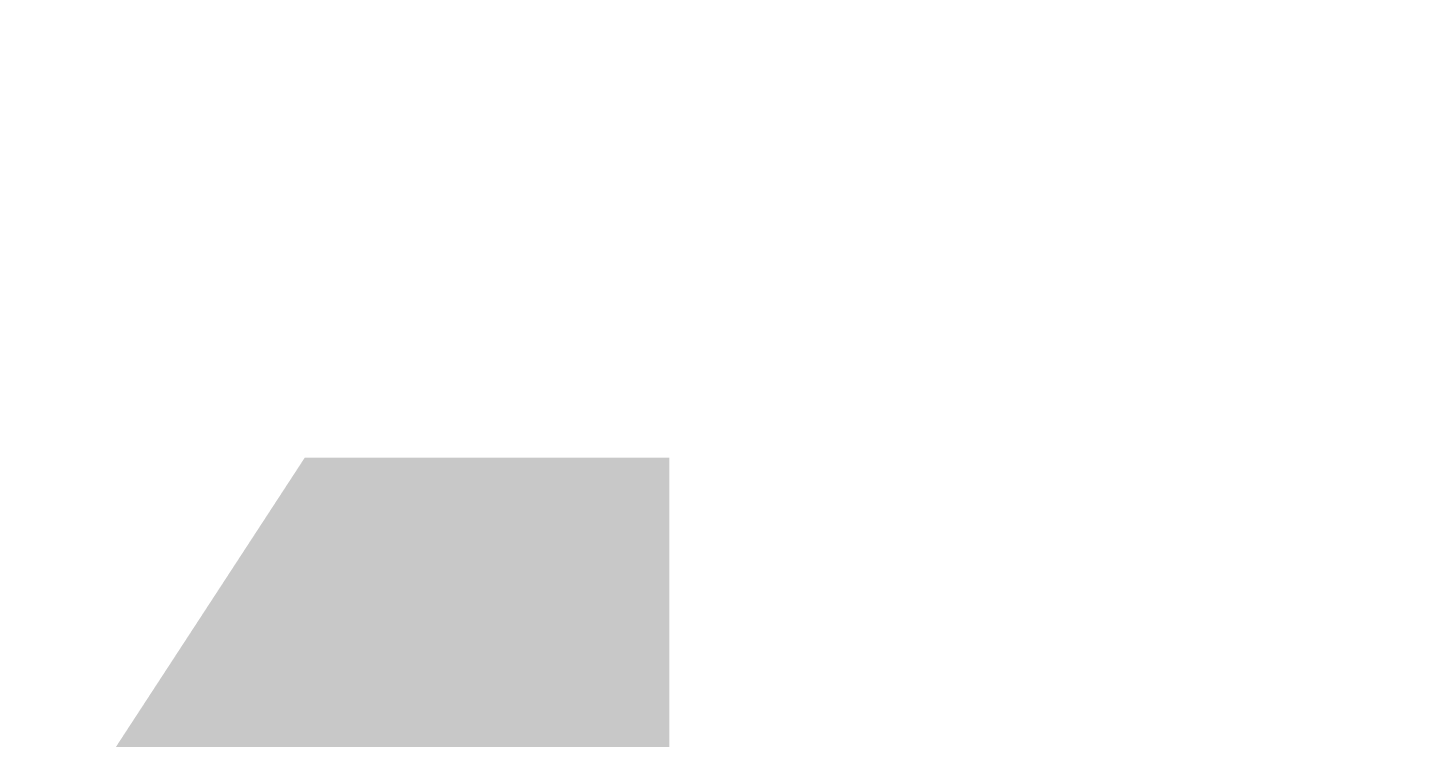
# Model space of a CAD drawing. Header units: millimetres. Extents: x -179928 to 528275, y -469666 to 511935.
# Drawn here: x 227897 to 228520, y 29046 to 29365 of the extents above; entities that cross this region are included whole.
import ezdxf

# ---------------------------------------------------------------- set-up
doc = ezdxf.new("R2010")
doc.units = ezdxf.units.MM
doc.linetypes.add('DASHED', pattern=[0.75, 0.5, -0.25])
for name, color, linetype in [('ad-Elevation 10', 8, 'Continuous'), ('ad-Furniture', 8, 'Continuous'), ('ad-Lvl-Plinth', 30, 'Continuous')]:
    doc.layers.add(name, color=color, linetype=linetype)
doc.layers.add('ad-Landscape', color=94, linetype='Continuous', lineweight=35)
doc.layers.add('ad-Landscape 2', color=7, linetype='Continuous', lineweight=35, true_color=0x264c00)
doc.styles.add('Sections_The woods Site plan_Entrances$0$Standard', font='arial.ttf')

# ---------------------------------------------------------------- blocks, each defined once
blk = doc.blocks.new('bamboo')
at = {"layer": 'ad-Landscape 2'}
for points in [[(581.6, 1302), (532.2, 1449.6), (555.7, 1280.7), (581.6, 1302)], [(597.3, 1300.4), (739.2, 1374), (625.7, 1265.9), (604.4, 1291.8)], [(704.4, 1206.5), (655.1, 1354.1), (678.6, 1185.2), (704.4, 1206.5)], [(772.7, 1165.6), (723.3, 1313.2), (746.9, 1144.3), (772.7, 1165.6)], [(557.2, 1296.4), (585.7, 1261.9), (425.4, 1245.7), (548.6, 1289.3)], [(720.2, 1205), (862.1, 1278.5), (748.6, 1170.5), (727.3, 1196.4)]]:
    blk.add_lwpolyline(points, dxfattribs=at)
blk = doc.blocks.new('zw$DAD3')
at = {"true_color": 0x7f5f3f, "transparency": 33554610}
h = blk.add_hatch(dxfattribs=at)
h.set_pattern_fill('DOTS', color=37, scale=20, angle=360)
h.set_pattern_definition([(360, (-800139.518, 271344.397), (15.875, 31.75), [0, -31.75])])
h.paths.add_polyline_path([(450, -2530), (2915, -2530), (2915, -450), (450, -450)])
at = {"layer": 'ad-Elevation 10', "linetype": 'DASHED'}
blk.add_lwpolyline([(0, -943.33), (3365, -943.33)], dxfattribs=at)
at = {"layer": 'ad-Landscape', "linetype": 'Continuous', "xscale": 0.473259546584505, "yscale": 0.473259546584505, "zscale": 0.473259546584505, "rotation": 359.9999999999999}
blk.add_blockref('bamboo', (1292.6, -1624.94), dxfattribs=at)
blk = doc.blocks.new('zw$66EE')
at = {"layer": 'ad-Furniture', "rotation": 359.9999999999997}
blk.add_blockref('zw$DAD3', (3610, 8185), dxfattribs=at)
blk = doc.blocks.new('1625_West Villa')
at = {"layer": 'ad-Furniture'}
blk.add_blockref('zw$66EE', (0, 0), dxfattribs=at)
blk = doc.blocks.new("All Plot's Villa Plans")
at = {"ltscale": 5}
blk.add_blockref('1625_West Villa', (222742.28, 21898.27), dxfattribs=at)
blk = doc.blocks.new('qerfefr')
at = {"layer": 'ad-Landscape', "color": 70, "ltscale": 1.622888}
for p, q in [((260794.24691, 1945719.63869, 129.91352), (260794.33696, 1945719.7148, 129.91352)), ((260794.33696, 1945719.7148, 129.91352), (260794.45906, 1945719.68725, 129.91352)), ((260794.45906, 1945719.68725, 129.91352), (260794.34361, 1945719.58767, 129.91352)), ((260794.42389, 1945719.62557, 129.91352), (260794.52755, 1945719.68175, 129.91352)), ((260794.52755, 1945719.68175, 129.91352), (260794.64148, 1945719.6299, 129.91352)), ((260794.34361, 1945719.58767, 129.91352), (260794.24691, 1945719.63869, 129.91352)), ((260794.64148, 1945719.6299, 129.91352), (260794.50817, 1945719.55592, 129.91352)), ((260794.50817, 1945719.55592, 129.91352), (260794.42389, 1945719.62557, 129.91352)), ((260794.60776, 1945719.37379, 129.91352), (260794.69936, 1945719.44803, 129.91352)), ((260794.69936, 1945719.44803, 129.91352), (260794.82086, 1945719.41796, 129.91352)), ((260794.82086, 1945719.41796, 129.91352), (260794.70339, 1945719.32078, 129.91352)), ((260794.70339, 1945719.32078, 129.91352), (260794.60776, 1945719.37379, 129.91352))]:
    blk.add_line(p, q, dxfattribs=at)
blk = doc.blocks.new('zw$E387')
at = {"color": 6, "xscale": 999.9541051248865, "yscale": 999.9541051248865, "zscale": 999.9541051248865, "rotation": 15.20137085992778}
blk.add_blockref('qerfefr', (258738483.7, -1945904237.91, 863692.84), dxfattribs=at)
blk = doc.blocks.new('zw$63CD')
at = {"layer": 'ad-Lvl-Plinth', "insert": (236117.3, -70891.03), "char_height": 1269.9849, "width": 5416.267, "attachment_point": 5, "style": 'Sections_The woods Site plan_Entrances$0$Standard', "bg_fill": 19, "box_fill_scale": 1.5, "bg_fill_color": 257, "bg_fill_transparency": 0}
blk.add_mtext('\\pxt4;497.02', dxfattribs=at)

msp = doc.modelspace()

# ---------------------------------------------------------------- block references
at = {"ltscale": 5}
msp.add_blockref("All Plot's Villa Plans", (0, 0), dxfattribs=at)

# ---------------------------------------------------------------- next in the draw order: block references
msp.add_blockref('zw$E387', (0, 0), dxfattribs=at)

# ---------------------------------------------------------------- next in the draw order: block references
at = {"layer": 'ad-Lvl-Plinth', "ltscale": 5}
msp.add_blockref('zw$63CD', (-5982.94, 99418.55), dxfattribs=at)

doc.saveas('drawing.dxf')
